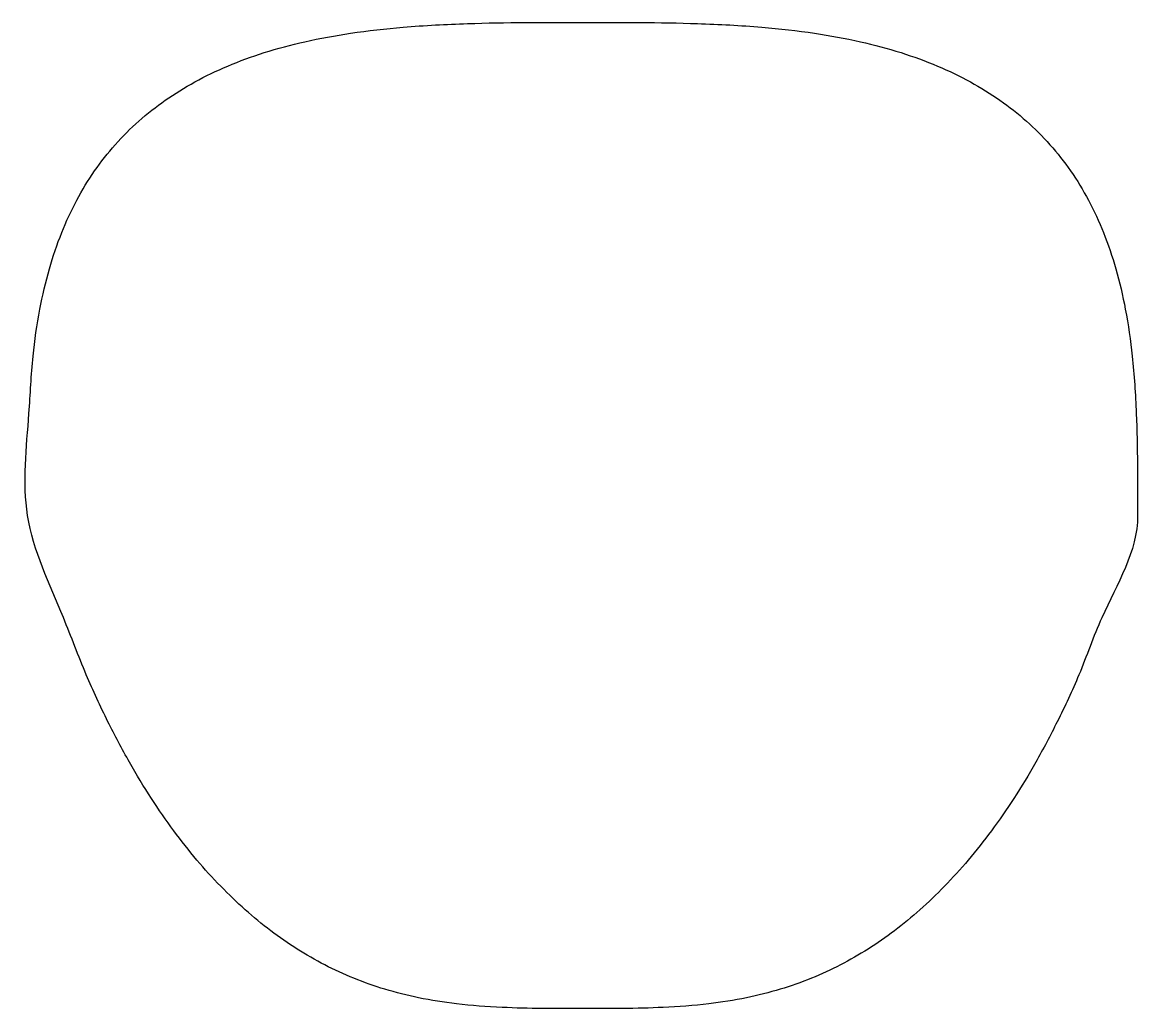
# Model space of a CAD drawing. Header units: millimetres. Extents: x -91 to 90, y -89 to 71.
import ezdxf

# ---------------------------------------------------------------- set-up
doc = ezdxf.new("R2010")
doc.units = ezdxf.units.MM

msp = doc.modelspace()

# ---------------------------------------------------------------- linework, layer by layer
msp.add_open_spline([(90, -9), (89.99, -3.49), (90.02, 5.16), (89.28, 16.32), (88.17, 24.17), (86.61, 30.88), (84.61, 36.81), (82.16, 42.13), (79.25, 46.92), (75.87, 51.22), (72.02, 55.07), (67.69, 58.48), (62.85, 61.47), (57.47, 64.05), (51.5, 66.23), (44.83, 68), (37.29, 69.37), (28.48, 70.36), (15.92, 71.01), (0, 70.99), (-15.92, 71.01), (-28.48, 70.36), (-37.29, 69.37), (-44.83, 68), (-51.5, 66.23), (-57.47, 64.05), (-62.85, 61.47), (-67.69, 58.48), (-72.02, 55.07), (-75.87, 51.22), (-79.25, 46.92), (-82.16, 42.13), (-84.61, 36.81), (-86.62, 30.88), (-88.16, 24.17), (-89.31, 16.32), (-89.79, 5.19), (-91.58, -9.59), (-84.94, -23.21), (-80.81, -34.39), (-77.16, -42.21), (-73.64, -48.9), (-70.07, -54.8), (-66.41, -60.1), (-62.66, -64.86), (-58.79, -69.14), (-54.79, -72.98), (-50.65, -76.39), (-46.35, -79.39), (-41.84, -81.98), (-37.08, -84.17), (-31.99, -85.96), (-26.42, -87.36), (-20.07, -88.35), (-11.18, -89.01), (0, -88.99), (11.18, -89.01), (20.07, -88.35), (26.42, -87.36), (31.99, -85.96), (37.08, -84.17), (41.84, -81.98), (46.35, -79.39), (50.65, -76.39), (54.79, -72.98), (58.79, -69.14), (62.66, -64.86), (66.41, -60.1), (70.07, -54.8), (73.64, -48.9), (77.15, -42.21), (80.85, -34.4), (84.7, -23.18), (90.01, -14.83), (90, -9)], degree=3, knots=[0, 0, 0, 0, 16.574813, 25.880754, 33.553893, 40.323571, 46.510418, 52.308192, 57.858744, 63.279689, 68.676444, 74.14831, 79.792694, 85.709968, 92.011426, 98.834401, 106.374956, 114.973472, 125.432657, 144.078698, 162.724739, 173.183924, 181.78244, 189.322995, 196.14597, 202.447428, 208.364702, 214.009085, 219.480952, 224.877707, 230.298652, 235.849204, 241.646978, 247.833824, 254.603503, 262.276641, 271.582583, 288.157396, 305.716597, 315.718088, 324.080945, 331.538845, 338.387343, 344.782195, 350.820013, 356.569663, 362.087662, 367.427398, 372.645883, 377.80999, 383.003811, 388.339961, 393.982112, 400.203706, 407.609026, 420.67575, 433.742473, 441.147794, 447.369388, 453.011539, 458.347689, 463.54151, 468.705617, 473.924101, 479.263837, 484.781837, 490.531486, 496.569304, 502.964156, 509.812654, 517.270554, 525.633411, 535.634902, 553.194104, 553.194104, 553.194104, 553.194104])

doc.saveas('drawing.dxf')
